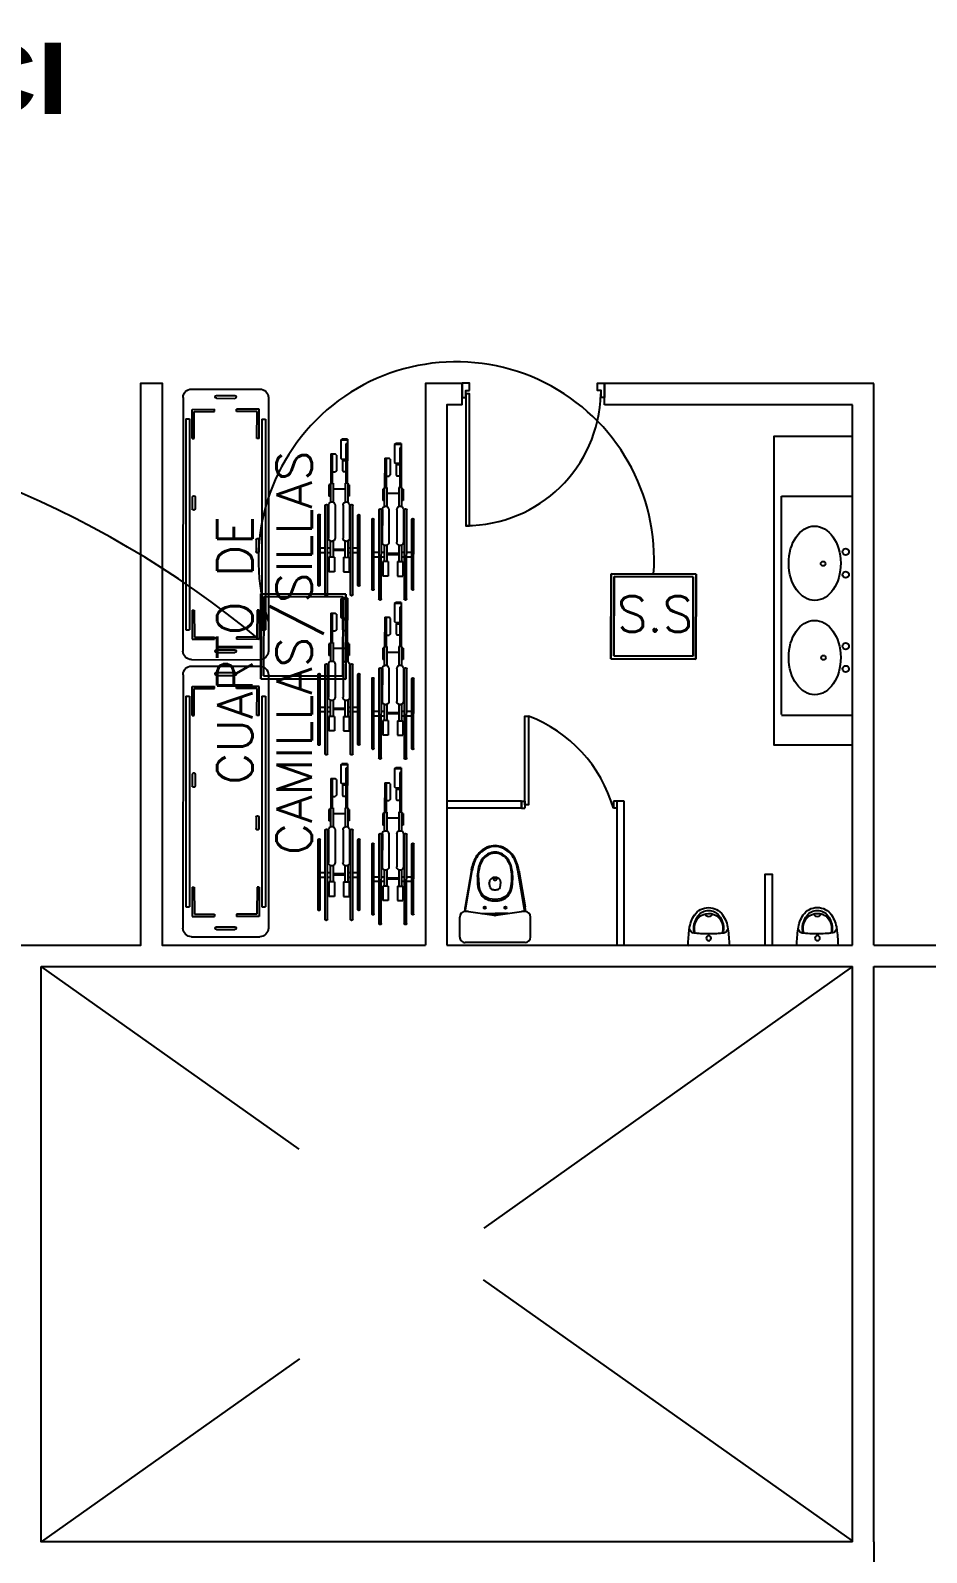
# Model space of a CAD drawing. Header units: metres. Extents: x -39 to 21688, y -24 to 9022.
# Drawn here: x 9.92 to 16.22, y 24.43 to 35.11 of the extents above; entities that cross this region are included whole.
import ezdxf

# ---------------------------------------------------------------- set-up
doc = ezdxf.new("R2010")
doc.units = ezdxf.units.M
doc.header["$MEASUREMENT"] = 0
doc.linetypes.add('HIDDEN2', pattern=[4.7625, 3.175, -1.5875])
doc.layers.add('a_sh_aparatos', color=4, linetype='Continuous', lineweight=18)
for name, color, linetype in [('AN-TEXTO', 3, 'Continuous'), ('AR-MOBILIRIO', 1, 'Continuous'), ('AR-MUROS', 6, 'Continuous'), ('AR-PUERTAS', 2, 'Continuous'), ('AR-VENTANAS', 2, 'Continuous'), ('MOBILIARIO', 42, 'Continuous'), ('S.H.', 2, 'Continuous')]:
    doc.layers.add(name, color=color, linetype=linetype)
doc.layers.add('DLX_TERR_LUM', color=7, linetype='Continuous', true_color=0xffd400)
doc.styles.add('REGULAR-2.5', font='romans.shx', dxfattribs={"height": 2.5})
doc.styles.add('TITULO-5', font='ariblk.ttf', dxfattribs={"height": 5})

# ---------------------------------------------------------------- blocks, each defined once
blk = doc.blocks.new('AR-PUERTA 1')
at = {"layer": 'AR-PUERTAS', "linetype": 'Continuous'}
for points in [[(0.954, 0.033), (0.954, 0.958), (0.929, 0.958), (0.929, 0.033)], [(0.004, 0.058), (0.004, 0.008), (0.029, 0.008), (0.029, -0.042), (-0.021, -0.042), (-0.021, 0.058)], [(0.929, 0.008), (0.929, -0.042), (0.979, -0.042), (0.979, 0.058), (0.954, 0.058), (0.954, 0.008)]]:
    blk.add_lwpolyline(points, close=True, dxfattribs=at)
blk.add_arc((0.954, 0.008), 0.949, 89.9989, 178.4932, dxfattribs=at)
blk = doc.blocks.new('AR-PUERTA DE BAÑOS')
at = {"layer": 'AR-PUERTAS', "linetype": 'Continuous'}
for p, q in [((1106.12, 652.977), (1106.17, 652.977)), ((1106.12, 652.977), (1106.12, 652.952)), ((1106.17, 652.952), (1106.12, 652.952)), ((1106.17, 652.977), (1106.17, 652.952)), ((1106.17, 652.33), (1106.12, 652.33)), ((1106.12, 652.305), (1106.12, 652.33)), ((1106.12, 652.305), (1106.17, 652.305)), ((1106.17, 652.305), (1106.17, 652.33))]:
    blk.add_line(p, q, dxfattribs=at)
blk.add_lwpolyline([(1106.145, 652.952), (1106.768, 652.952), (1106.768, 652.927), (1106.145, 652.927)], close=True, dxfattribs=at)
blk.add_arc((1105.848, 653.275), 0.983, 286.0894, 339.29, dxfattribs=at)
blk = doc.blocks.new('1p-toppiece')
at = {"layer": 'AR-MOBILIRIO'}
for p, q in [((-0.047, 0.26), (-0.192, 0.26)), ((-0.532, 0.174), (-0.265, 0.22)), ((-0.232, 0.219), (-0.531, 0.169)), ((-0.232, 0.22), (-0.232, 0.195)), ((-0.205, 0.008), (-0.232, 0.195)), ((-0.007, 0.22), (-0.007, -0.214)), ((-0.485, 0.003), (-0.485, 0.003)), ((-0.485, 0.003), (-0.485, 0.003)), ((-0.485, 0.003), (-0.485, 0.003)), ((-0.485, 0.003), (-0.485, 0.003)), ((-0.485, 0.003), (-0.485, 0.003)), ((-0.485, 0.003), (-0.485, 0.003)), ((-0.485, 0.003), (-0.485, 0.003)), ((-0.485, 0.003), (-0.485, 0.003)), ((-0.406, 0.039), (-0.443, 0.044)), ((-0.218, 0.098), (-0.218, 0.003)), ((-0.218, -0.093), (-0.218, 0.003)), ((-0.406, -0.034), (-0.443, -0.039)), ((-0.232, -0.189), (-0.205, -0.003)), ((-0.532, -0.169), (-0.265, -0.215)), ((-0.232, -0.214), (-0.531, -0.163)), ((-0.232, -0.189), (-0.232, -0.214)), ((-0.047, -0.254), (-0.192, -0.254))]:
    blk.add_line(p, q, dxfattribs=at)
blk.add_lwpolyline([(-0.467, -0.009, 0.139005), (-0.464, -0.009, 0.107089), (-0.461, -0.006, 0.080212), (-0.46, -0.002, 0.06796), (-0.459, 0.003, 0.06796), (-0.46, 0.007, 0.080212), (-0.461, 0.011, 0.107089), (-0.464, 0.014, 0.139005), (-0.467, 0.015, 0.139005), (-0.47, 0.014, 0.107089), (-0.473, 0.011, 0.080212), (-0.474, 0.007, 0.06796), (-0.475, 0.003, 0.06796), (-0.474, -0.002, 0.080212), (-0.473, -0.006, 0.107089), (-0.47, -0.009, 0.139005)], format="xyb", close=True, dxfattribs=at)
for centre in [(-0.26, 0.078), (-0.26, -0.072)]:
    blk.add_circle(centre, 0.008, dxfattribs=at)
for centre, radius, start, end in [((-0.24, 0.073), 0.15, 87.0389, 99.7929), ((-0.192, 0.22), 0.04, 90, 180), ((-0.047, 0.22), 0.04, 0, 90), ((-0.518, -0.034), 0.206, 106.927, 136.493), ((-0.518, -0.034), 0.2, 106.5054, 136.1127), ((-0.519, -0.031), 0.157, 102.7254, 132.8308), ((-0.52, -0.03), 0.15, 101.8667, 132.1155), ((-0.482, -0.117), 0.296, 99.7929, 108.8085), ((-0.482, -0.12), 0.292, 99.5848, 108.4322), ((-0.482, -0.148), 0.279, 90.6669, 104.9929), ((-0.482, -0.156), 0.281, 90.6819, 104.1933), ((-0.474, -0.297), 0.428, 81.7587, 91.4179), ((-0.488, -0.362), 0.487, 81.705, 89.6761), ((-0.434, -0.002), 0.123, 44.007, 82.2929), ((-0.431, -0.004), 0.132, 44.3018, 82.295), ((-0.545, -0.004), 0.165, 137.5273, 177.8064), ((-0.545, 0.009), 0.165, 182.1936, 222.4727), ((-0.545, -0.004), 0.159, 137.1746, 177.7477), ((-0.545, 0.009), 0.159, 182.2523, 222.8254), ((-0.541, -0.003), 0.122, 134.1142, 177.24), ((-0.541, 0.008), 0.122, 182.76, 225.8858), ((-0.541, -0.003), 0.115, 133.4423, 177.1285), ((-0.541, 0.008), 0.115, 182.8715, 226.5577), ((-0.434, 0.003), 0.0456, 126.1832, 180), ((-0.434, 0.003), 0.0456, 180, 233.8168), ((-0.447, 0.019), 0.025, 82.2348, 126.1832), ((-0.408, 0.024), 0.015, 13.7696, 82.2348), ((-0.495, 0.003), 0.105, 0, 13.7696), ((-0.495, 0.003), 0.105, 346.2304, 0), ((-0.46, 0.006), 0.138, 358.6352, 34.0042), ((-0.46, -0.001), 0.138, 325.9958, 1.3648), ((-0.441, 0.008), 0.132, 357.4666, 37.446), ((-0.441, -0.003), 0.132, 322.554, 2.5334), ((-0.244, 0.003), 0.04, 351.6776, 8.3142), ((-0.518, 0.039), 0.206, 223.507, 253.073), ((-0.518, 0.039), 0.2, 223.8873, 253.4946), ((-0.519, 0.036), 0.157, 227.1692, 257.2746), ((-0.52, 0.036), 0.15, 227.8845, 258.1333), ((-0.447, -0.014), 0.025, 233.8168, 277.7652), ((-0.434, 0.007), 0.123, 277.7071, 315.993), ((-0.431, 0.009), 0.132, 277.705, 315.6982), ((-0.408, -0.019), 0.015, 277.7652, 346.2304), ((-0.482, 0.122), 0.296, 251.1915, 260.2071), ((-0.482, 0.125), 0.292, 251.5678, 260.4152), ((-0.482, 0.153), 0.279, 255.0071, 269.3331), ((-0.482, 0.161), 0.281, 255.8067, 269.3181), ((-0.488, 0.368), 0.487, 270.3239, 278.295), ((-0.474, 0.302), 0.428, 268.5821, 278.2413), ((-0.24, -0.067), 0.15, 260.2071, 272.966), ((-0.192, -0.214), 0.04, 180, 270), ((-0.047, -0.214), 0.04, 270, 360)]:
    blk.add_arc(centre, radius, start, end, dxfattribs=at)
blk = doc.blocks.new('UR-UR')
at = {"layer": 'AR-MOBILIRIO'}
blk.add_line((-0.145, 0), (0.145, 0), dxfattribs=at)
blk.add_circle((0, -0.05), 0.0175, dxfattribs=at)
for centre, radius, start, end in [((1.254, 0.053), 1.4, 182.1803, 186.902), ((-0.105, -0.111), 0.025, 96.1787, 179.6284), ((0, -1.08), 1, 90, 96.1787), ((-0.08, -0.108), 0.025, 94.7005, 178.5474), ((0.04, -0.12), 0.14, 170.4634, 186.3292), ((-0.049, -0.105), 0.05, 162.6845, 170.4634), ((0, -1.08), 1, 83.8213, 90), ((0.08, -0.108), 0.025, 1.4526, 85.2995), ((0.049, -0.105), 0.05, 9.5366, 17.3155), ((-0.04, -0.12), 0.14, 353.6708, 9.5366), ((0.105, -0.111), 0.025, 0.3716, 83.8213), ((-1.254, 0.053), 1.4, 353.098, 357.8197), ((0.083, -0.089), 0.22, 186.902, 214.3731), ((0.055, -0.112), 0.16, 178.5474, 216.6603), ((0, -0.124), 0.1, 186.3292, 270), ((0, -0.145), 0.12, 214.3731, 270), ((0, -0.155), 0.09, 215.476, 270), ((0, -0.225), 0.025, 90, 170.5862), ((0, -0.124), 0.1, 270, 353.6708), ((0, -0.225), 0.025, 9.4138, 90), ((0, -0.155), 0.09, 270, 324.524), ((0, -0.145), 0.12, 270, 325.6269), ((-0.055, -0.112), 0.16, 323.3397, 1.4526), ((-0.083, -0.089), 0.22, 325.6269, 353.098)]:
    blk.add_arc(centre, radius, start, end, dxfattribs=at)
blk = doc.blocks.new('LAVATORIO2 POZAS')
at = {"layer": 'AR-MOBILIRIO'}
for p, q in [((346.512, 176.233), (346.512, 176.967)), ((346.512, 176.967), (347.012, 176.967)), ((347.012, 175.428), (347.012, 176.967)), ((346.512, 175.433), (346.512, 176.233)), ((346.512, 175.428), (347.012, 175.428))]:
    blk.add_line(p, q, dxfattribs=at)
for centre, radius in [((346.964, 176.575), 0.0226), ((346.805, 176.492), 0.0161), ((346.964, 176.415), 0.0226), ((346.964, 175.913), 0.0226), ((346.808, 175.832), 0.0161), ((346.964, 175.753), 0.0226)]:
    blk.add_circle(centre, radius, dxfattribs=at)
for centre in [(346.746, 176.495), (346.746, 175.833)]:
    blk.add_ellipse(centre, major_axis=(-0.002, 0.261), ratio=0.699963, dxfattribs=at)
blk = doc.blocks.new('S-RUEDAS2')
at = {"layer": 'AR-MOBILIRIO'}
for p, q in [((-0.146, 0.253), (-0.146, -0.237)), ((-0.133, 0.253), (-0.133, -0.237)), ((-0.097, 0.32), (-0.097, -0.304)), ((-0.081, 0.32), (-0.081, -0.304)), ((0.081, 0.32), (0.081, -0.304)), ((0.097, 0.32), (0.097, -0.304)), ((0.133, 0.253), (0.133, -0.237)), ((0.146, 0.253), (0.146, -0.237)), ((-0.071, 0.058), (-0.071, 0.16)), ((-0.032, 0.16), (-0.071, 0.16)), ((-0.032, 0.058), (-0.032, 0.16)), ((0.032, 0.16), (0.071, 0.16)), ((0.032, 0.058), (0.032, 0.16)), ((0.071, 0.058), (0.071, 0.16)), ((-0.133, 0.024), (-0.097, 0.024)), ((-0.081, 0.024), (-0.061, 0.024)), ((-0.032, 0.058), (-0.071, 0.058)), ((-0.061, -0.056), (-0.061, 0.058)), ((-0.042, -0.055), (-0.042, 0.058)), ((-0.042, 0.008), (0.042, 0.008)), ((-0.042, 0), (0.042, 0)), ((0.032, 0.058), (0.071, 0.058)), ((0.042, -0.055), (0.042, 0.058)), ((0.061, -0.056), (0.061, 0.058)), ((0.061, 0.024), (0.081, 0.024)), ((0.097, 0.024), (0.133, 0.024)), ((-0.133, -0.008), (-0.097, -0.008)), ((-0.081, -0.008), (-0.061, -0.008)), ((-0.074, -0.308), (-0.074, -0.077)), ((-0.028, -0.308), (-0.028, -0.077)), ((0.028, -0.308), (0.028, -0.077)), ((0.061, -0.008), (0.081, -0.008)), ((0.074, -0.308), (0.074, -0.077)), ((0.097, -0.008), (0.133, -0.008)), ((-0.071, -0.451), (-0.071, -0.371)), ((-0.061, -0.371), (-0.071, -0.371)), ((-0.061, -0.462), (-0.061, -0.329)), ((-0.042, -0.462), (-0.042, -0.329)), ((-0.042, -0.422), (0.042, -0.422)), ((0.042, -0.462), (0.042, -0.329)), ((0.061, -0.462), (0.061, -0.329)), ((0.071, -0.371), (0.061, -0.371)), ((0.071, -0.451), (0.071, -0.371)), ((-0.061, -0.451), (-0.071, -0.451)), ((-0.061, -0.462), (-0.042, -0.462)), ((-0.058, -0.668), (-0.058, -0.462)), ((-0.048, -0.668), (-0.048, -0.462)), ((0.061, -0.462), (0.042, -0.462)), ((0.048, -0.74), (0.048, -0.462)), ((0.058, -0.772), (0.058, -0.462)), ((0.071, -0.451), (0.061, -0.451)), ((-0.048, -0.542), (-0.027, -0.542)), ((-0.019, -0.55), (-0.027, -0.542)), ((-0.019, -0.66), (-0.019, -0.55)), ((0.02, -0.63), (0.012, -0.638)), ((0.012, -0.765), (0.012, -0.638)), ((0.048, -0.63), (0.02, -0.63)), ((0.023, -0.55), (0.031, -0.542)), ((0.023, -0.62), (0.023, -0.55)), ((0.048, -0.62), (0.023, -0.62)), ((0.023, -0.62), (0.031, -0.627)), ((0.048, -0.542), (0.031, -0.542)), ((0.048, -0.627), (0.031, -0.627)), ((-0.058, -0.668), (-0.027, -0.668)), ((-0.019, -0.66), (-0.027, -0.668)), ((0.058, -0.74), (0.048, -0.74)), ((0.058, -0.765), (0.012, -0.765)), ((0.012, -0.765), (0.02, -0.772)), ((0.058, -0.772), (0.02, -0.772))]:
    blk.add_line(p, q, dxfattribs=at)
for centre, radius, start, end in [((-0.089, 0.32), 0.00816, 360, 180), ((0.089, 0.32), 0.00816, 360, 180), ((-0.14, 0.253), 0.00653, 360, 180), ((0.14, 0.253), 0.00653, 0, 180), ((-0.051, -0.077), 0.0231, 360, 180), ((0.051, -0.077), 0.0231, 360, 180), ((-0.14, -0.237), 0.00653, 180, 0), ((-0.089, -0.304), 0.00816, 180, 0), ((-0.051, -0.308), 0.0231, 180, 0), ((0.051, -0.308), 0.0231, 180, 0), ((0.089, -0.304), 0.00816, 180, 0), ((0.14, -0.237), 0.00653, 180, 0)]:
    blk.add_arc(centre, radius, start, end, dxfattribs=at)
blk = doc.blocks.new('A$C15E859FE')
at = {"layer": 'AR-MOBILIRIO'}
for p, q in [((0.001, 1.84), (0, 0.06)), ((0.541, 1.9), (0.061, 1.9)), ((0.366, 1.855), (0.236, 1.855)), ((0.366, 1.835), (0.236, 1.835)), ((0.601, 1.84), (0.6, 0.06)), ((0.066, 1.553), (0.066, 1.758)), ((0.066, 1.758), (0.224, 1.758)), ((0.081, 1.553), (0.081, 1.743)), ((0.081, 1.743), (0.224, 1.743)), ((0.224, 1.743), (0.224, 1.758)), ((0.537, 1.757), (0.379, 1.758)), ((0.379, 1.743), (0.379, 1.758)), ((0.522, 1.742), (0.379, 1.743)), ((0.522, 1.553), (0.522, 1.742)), ((0.537, 1.553), (0.537, 1.757)), ((0.021, 1.69), (0.02, 0.21)), ((0.047, 1.69), (0.021, 1.69)), ((0.047, 1.69), (0.046, 0.21)), ((0.555, 1.69), (0.554, 0.21)), ((0.581, 1.69), (0.555, 1.69)), ((0.581, 1.69), (0.58, 0.21)), ((0.066, 1.553), (0.081, 1.553)), ((0.537, 1.553), (0.522, 1.553)), ((0.515, 1.14), (0.515, 1.06)), ((0.535, 1.14), (0.535, 1.06)), ((0.067, 0.84), (0.067, 0.76)), ((0.087, 0.84), (0.087, 0.76)), ((0.065, 0.348), (0.065, 0.143)), ((0.065, 0.348), (0.08, 0.348)), ((0.08, 0.348), (0.08, 0.158)), ((0.521, 0.347), (0.52, 0.158)), ((0.536, 0.347), (0.521, 0.347)), ((0.536, 0.347), (0.535, 0.143)), ((0.046, 0.21), (0.02, 0.21)), ((0.065, 0.143), (0.223, 0.143)), ((0.08, 0.158), (0.223, 0.158)), ((0.223, 0.158), (0.223, 0.143)), ((0.52, 0.158), (0.378, 0.158)), ((0.378, 0.158), (0.378, 0.143)), ((0.535, 0.143), (0.378, 0.143)), ((0.58, 0.21), (0.554, 0.21)), ((0.54, 0), (0.06, 0)), ((0.365, 0.07), (0.235, 0.07)), ((0.365, 0.05), (0.235, 0.05))]:
    blk.add_line(p, q, dxfattribs=at)
for centre, radius, start, end in [((0.061, 1.84), 0.06, 89.9537, 179.9537), ((0.236, 1.845), 0.01, 89.9537, 269.9537), ((0.366, 1.845), 0.01, 269.9537, 89.9537), ((0.541, 1.84), 0.06, 359.9537, 89.9537), ((0.525, 1.14), 0.01, 359.9537, 179.9537), ((0.525, 1.06), 0.01, 179.9537, 359.9537), ((0.077, 0.84), 0.01, 359.9537, 179.9537), ((0.077, 0.76), 0.01, 179.9537, 359.9537), ((0.06, 0.06), 0.06, 179.9537, 269.9537), ((0.235, 0.06), 0.01, 89.9537, 269.9537), ((0.365, 0.06), 0.01, 269.9537, 89.9537), ((0.54, 0.06), 0.06, 269.9537, 359.9537)]:
    blk.add_arc(centre, radius, start, end, dxfattribs=at)

msp = doc.modelspace()

# ---------------------------------------------------------------- linework, layer by layer
at = {"layer": 'AR-MUROS'}
for p, q in [((13.37411, 29.70118), (12.85, 29.70118)), ((13.37411, 29.65118), (12.85, 29.65118)), ((14.096, 29.70118), (14.046, 29.70118)), ((14.046, 28.68913), (14.046, 29.70118)), ((14.096, 28.68913), (14.096, 29.70118)), ((12.85, 28.68913), (15.7, 28.68913)), ((15.85, 28.68913), (16.90866, 28.68913)), ((10, 28.53913), (15.7, 28.53913)), ((15.85, 28.53913), (16.90866, 28.53913))]:
    msp.add_line(p, q, dxfattribs=at)
for points in [[(5.85008, 28.49696), (5.85008, 28.53913), (4.99571, 28.53913), (4.99571, 28.68913), (5.85, 28.68913), (5.85, 28.97875), (6, 28.97875), (6, 28.68913), (10.7, 28.68913), (10.7, 32.6349), (10.85, 32.6349), (10.85, 28.68913), (12.7, 28.68913)], [(12.95804, 32.63445), (12.7, 32.63445), (12.7, 28.68913)], [(12.95804, 32.48445), (12.95804, 32.63445)], [(15.85, 32.63445), (13.95804, 32.63445)], [(13.95804, 32.48445), (13.95804, 32.63445)], [(15.85, 28.68913), (15.85, 32.63445)], [(12.95804, 32.48445), (12.85, 32.48445), (12.85, 28.68913)], [(15.7, 32.48445), (13.95804, 32.48445)], [(15.7, 28.68913), (15.7, 32.48445)], [(15.7, 30.09505), (15.15, 30.09505), (15.15, 32.26356), (15.7, 32.26356)], [(13.37411, 29.70118), (13.37411, 29.65118)], [(15.0862, 28.68913), (15.0862, 29.18913), (15.1362, 29.18913), (15.1362, 28.68913)], [(15.7, 24.50006), (10, 24.50006), (10, 26.5196), (10, 28.53913)], [(15.7, 24.50006), (15.7, 28.53913)], [(15.85, 24.50006), (15.85, 28.53913)], [(15.85, 24.50006), (15.85, 21.50006)]]:
    msp.add_lwpolyline(points, dxfattribs=at)
at = {"layer": 'AR-MUROS', "linetype": 'HIDDEN2'}
for points in [[(15.7, 24.50675), (10, 28.53913)], [(15.7, 28.53913), (10, 24.50006)]]:
    msp.add_lwpolyline(points, dxfattribs=at)
at = {"layer": 'AR-PUERTAS'}
msp.add_circle((22.62406, 27.62249), 40.08066, dxfattribs=at)
at = {"layer": 'AR-VENTANAS'}
for centre, radius, start, end in [((12.91653, 31.39564), 1.39006, 355.923273, 198.248776), ((7.12383, 25.53006), 6.89888, 50.287488, 123.707035)]:
    msp.add_arc(centre, radius, start, end, dxfattribs=at)
at = {"layer": 'DLX_TERR_LUM'}
for points in [[(14.00457, 31.29776, 0), (14.00269, 30.70076, 0)], [(14.00269, 30.70076, 0), (14.00457, 31.29776, 0)], [(14.00269, 30.70076, 0), (14.00457, 31.29776, 0)], [(14.00457, 31.29776, 0), (14.00269, 30.70076, 0)], [(14.60157, 31.29587, 0), (14.00457, 31.29776, 0)], [(14.00457, 31.29776, 0), (14.00457, 31.29776, 0)], [(14.00457, 31.29776, 0), (14.60157, 31.29587, 0)], [(14.00457, 31.29776, 0), (14.00457, 31.29776, 0)], [(14.00457, 31.29776, 0), (14.60157, 31.29587, 0)], [(14.60157, 31.29587, 0), (14.00457, 31.29776, 0)], [(14.02451, 31.2777, 0), (14.02275, 30.7207, 0)], [(14.02275, 30.7207, 0), (14.02451, 31.2777, 0)], [(14.58151, 31.27594, 0), (14.02451, 31.2777, 0)], [(14.02451, 31.2777, 0), (14.58151, 31.27594, 0)], [(14.57975, 30.71894, 0), (14.58151, 31.27594, 0)], [(14.58151, 31.27594, 0), (14.57975, 30.71894, 0)], [(14.59968, 30.69888, 0), (14.60157, 31.29587, 0)], [(14.60157, 31.29587, 0), (14.59968, 30.69888, 0)], [(14.60157, 31.29587, 0), (14.59968, 30.69888, 0)], [(14.59968, 30.69888, 0), (14.60157, 31.29587, 0)], [(14.60157, 31.29587, 0), (14.60157, 31.29587, 0)], [(14.60157, 31.29587, 0), (14.60157, 31.29587, 0)], [(11.54447, 31.15733, 0), (11.54258, 30.56034, 0)], [(11.54258, 30.56034, 0), (11.54447, 31.15733, 0)], [(11.54258, 30.56034, 0), (11.54447, 31.15733, 0)], [(11.54447, 31.15733, 0), (11.54258, 30.56034, 0)], [(12.14147, 31.15545, 0), (11.54447, 31.15733, 0)], [(11.54447, 31.15733, 0), (11.54447, 31.15733, 0)], [(11.54447, 31.15733, 0), (12.14147, 31.15545, 0)], [(11.54447, 31.15733, 0), (11.54447, 31.15733, 0)], [(11.54447, 31.15733, 0), (12.14147, 31.15545, 0)], [(12.14147, 31.15545, 0), (11.54447, 31.15733, 0)], [(11.56441, 31.13727, 0), (11.56265, 30.58027, 0)], [(11.56265, 30.58027, 0), (11.56441, 31.13727, 0)], [(12.12141, 31.13551, 0), (11.56441, 31.13727, 0)], [(11.56441, 31.13727, 0), (12.12141, 31.13551, 0)], [(12.11965, 30.57851, 0), (12.12141, 31.13551, 0)], [(12.12141, 31.13551, 0), (12.11965, 30.57851, 0)], [(12.13958, 30.55845, 0), (12.14147, 31.15545, 0)], [(12.14147, 31.15545, 0), (12.13958, 30.55845, 0)], [(12.14147, 31.15545, 0), (12.13958, 30.55845, 0)], [(12.13958, 30.55845, 0), (12.14147, 31.15545, 0)], [(12.14147, 31.15545, 0), (12.14147, 31.15545, 0)], [(12.14147, 31.15545, 0), (12.14147, 31.15545, 0)], [(14.00269, 30.70076, 0), (14.00269, 30.70076, 0)], [(14.00269, 30.70076, 0), (14.59968, 30.69888, 0)], [(14.59968, 30.69888, 0), (14.00269, 30.70076, 0)], [(14.00269, 30.70076, 0), (14.00269, 30.70076, 0)], [(14.59968, 30.69888, 0), (14.00269, 30.70076, 0)], [(14.00269, 30.70076, 0), (14.59968, 30.69888, 0)], [(14.02275, 30.7207, 0), (14.57975, 30.71894, 0)], [(14.57975, 30.71894, 0), (14.02275, 30.7207, 0)], [(14.59968, 30.69888, 0), (14.59968, 30.69888, 0)], [(14.59968, 30.69888, 0), (14.59968, 30.69888, 0)], [(11.56265, 30.58027, 0), (12.11965, 30.57851, 0)], [(12.11965, 30.57851, 0), (11.56265, 30.58027, 0)], [(11.54258, 30.56034, 0), (11.54258, 30.56034, 0)], [(11.54258, 30.56034, 0), (12.13958, 30.55845, 0)], [(12.13958, 30.55845, 0), (11.54258, 30.56034, 0)], [(11.54258, 30.56034, 0), (11.54258, 30.56034, 0)], [(12.13958, 30.55845, 0), (11.54258, 30.56034, 0)], [(11.54258, 30.56034, 0), (12.13958, 30.55845, 0)], [(12.13958, 30.55845, 0), (12.13958, 30.55845, 0)], [(12.13958, 30.55845, 0), (12.13958, 30.55845, 0)]]:
    msp.add_polyline3d(points, dxfattribs=at)

# ---------------------------------------------------------------- block references
msp.add_blockref('LAVATORIO2 POZAS', (-331.31166, -145.12381))
at = {"layer": 'a_sh_aparatos', "color": 1, "xscale": -1, "rotation": 180.1564548881514}
for p in [(14.68968, 28.68874), (15.4534, 28.68913)]:
    msp.add_blockref('UR-UR', p, dxfattribs=at)
at = {"layer": 'AR-MUROS'}
for name, p, rotation in [('AR-PUERTA 1', (13.93722, 32.59282), 180), ('AR-PUERTA DE BAÑOS', (666.35101, -1076.46931), 90)]:
    msp.add_blockref(name, p, dxfattribs=dict(at, rotation=rotation))
at = {"layer": 'MOBILIARIO', "xscale": -1}
for name, p, rotation in [('A$C15E859FE', (11.59634, 30.69408), 359.9536920354078), ('S-RUEDAS2', (12.09269, 31.47096), 179.9536920354111), ('S-RUEDAS2', (12.47099, 31.44131), 179.9536920354111), ('S-RUEDAS2', (12.09269, 30.35372), 179.9536920354111), ('S-RUEDAS2', (12.47099, 30.32407), 179.9536920354111), ('A$C15E859FE', (11.59634, 28.7485), 359.9536920354078), ('S-RUEDAS2', (12.09269, 29.19212), 179.9536920354111), ('S-RUEDAS2', (12.47099, 29.16246), 179.9536920354111)]:
    msp.add_blockref(name, p, dxfattribs=dict(at, rotation=rotation))
at = {"layer": 'S.H.', "xscale": 0.9681450398693042, "yscale": 0.9681450398693042, "zscale": 0.9681450398693042, "rotation": 270}
msp.add_blockref('1p-toppiece', (13.18636, 28.70138), dxfattribs=at)

# ---------------------------------------------------------------- texts
at = {"layer": 'AN-TEXTO', "attachment_point": 1}
for s, width, gutter_width, heights, insert, char_height, style in [('\\pi2.96606;UCI', 7.217925, 2.5, [0.99654], (5.85, 35.02591), 0.5, 'TITULO-5'), ('\\pi0.29548;S.S', 1.1147793, 1.25, [0.07625], (13.74961, 31.13992), 0.25, 'REGULAR-2.5')]:
    msp.add_mtext_dynamic_manual_height_columns(s, width=width, gutter_width=gutter_width, heights=heights, dxfattribs=dict(at, insert=insert, char_height=char_height, style=style))
at = {"layer": 'AN-TEXTO', "insert": (11.23579, 29.09624), "char_height": 0.25, "attachment_point": 1, "rotation": 90, "style": 'REGULAR-2.5'}
msp.add_mtext_dynamic_manual_height_columns('\\pi0.72086;CUARTO DE\\P\\pi0.22682;CAMILLAS/SILLAS ', width=3.5369651, gutter_width=1.25, heights=[0], dxfattribs=at)

doc.saveas('drawing.dxf')
